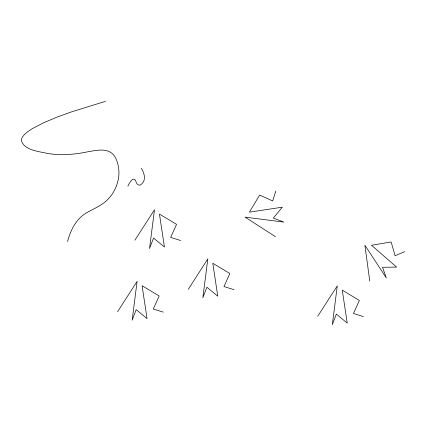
<?xml version="1.0" encoding="UTF-8"?>
<svg xmlns="http://www.w3.org/2000/svg" width="426" height="426" viewBox="0 0 426 426"><rect width="100%" height="100%" fill="white"/><g stroke="black" fill="none" stroke-linecap="round" stroke-linejoin="round"><path stroke-width="0.64" d="M67.526 241.553C70.221 231.803 74.555 221.861 82.713 215.455C89.54 210.242 98.017 207.696 104.684 202.233A39.197 39.197 0 0 0 113.412 192.254L116.404 186.226L118.295 179.671A36.226 36.226 0 0 0 118.902 171.396A37.456 37.456 0 0 0 118.524 167.402C117.757 162.652 116.261 157.774 112.933 154.164C106.228 147.726 96.095 150.49 87.953 151.752C74.822 154.531 61.243 155.591 47.925 153.541C39.474 151.443 23.632 150.495 21.3 140.106L22.205 137.364L24.41 134.536L27.765 131.655L32.131 128.737L43.303 122.901L56.786 117.219L71.424 111.889L105.51 101.335M275.808 191.034L272.699 200.976L259.652 195.076L249.396 212.164L282.332 207.19L273.322 218.064L283.886 222.106L245.046 217.132L275.494 236.707M127.885 186.205C128.966 183.441 133.583 175.304 135.835 181.183C136.267 184.085 139.307 186.923 141.698 183.968A8.818 8.818 0 0 0 142.667 182.951C146.161 178.569 143.929 172.567 141.373 168.307M134.914 240.195L154.489 209.746L149.515 248.587L153.557 238.022L164.431 247.032L159.457 214.097L176.55 224.348L170.645 237.399L180.587 240.509M117.539 311.805L137.113 281.357L132.145 320.192L136.182 309.627L147.055 318.637L142.087 285.708L159.175 295.958L153.269 309.01L163.211 312.114M188.249 289.355L207.819 258.907L202.851 297.747L206.887 287.183L217.766 296.192L212.792 263.257L229.88 273.513L223.98 286.56L233.922 289.669M317.721 316.278L337.296 285.83L332.323 324.665L336.364 314.106L347.238 323.116L342.27 290.181L359.358 300.431L353.452 313.483L363.394 316.587M404.7 251.638L395.12 255.733L391.137 241.973L371.483 245.269L396.649 267.091L382.527 267.299L386.318 277.954L364.88 245.19L369.763 281.059"/></g></svg>
